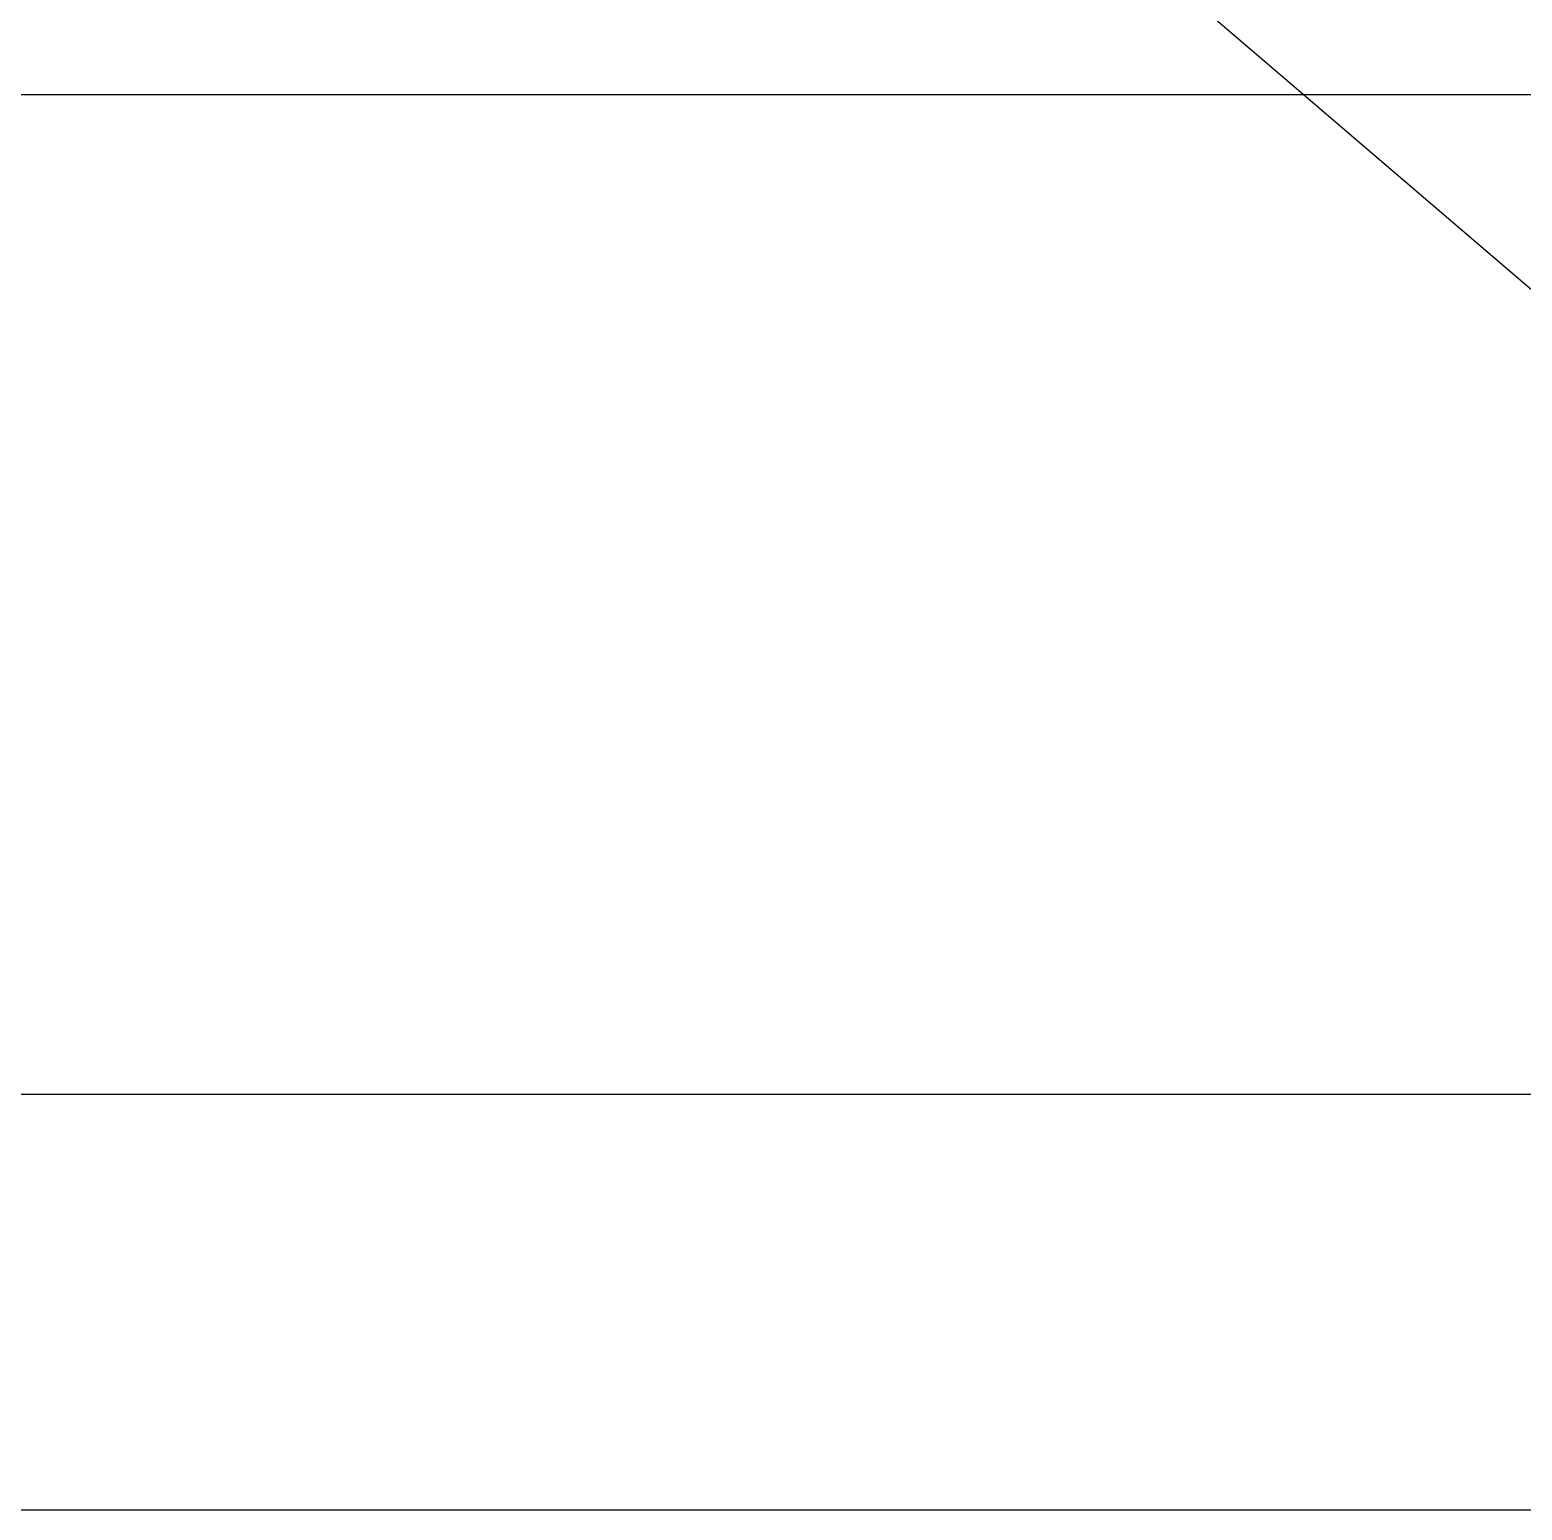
# Model space of a CAD drawing. Header units: metres. Extents: x 0 to 63075, y 0 to 44550.
# Drawn here: x 13908.1 to 14043.9, y 27275.5 to 27410.3 of the extents above; entities that cross this region are included whole.
import ezdxf

# ---------------------------------------------------------------- set-up
doc = ezdxf.new("R2010")
doc.units = ezdxf.units.M
doc.header["$LTSCALE"] = 75
doc.layers.add('SDM', color=7, linetype='Continuous')
doc.layers.add('SL1', color=8, linetype='Continuous')

# ---------------------------------------------------------------- blocks, each defined once
blk = doc.blocks.new('A$Cf5d57027')
at = {"layer": 'SL1'}
for p, q in [((5403.85, 5210.5), (5870.85, 4810.5)), ((5956.95, 4901.54), (5403.85, 4901.54)), ((5870.85, 4810.5), (5403.85, 4810.5)), ((5837.35, 4772.65), (5020.68, 4772.65)), ((5837.35, 4772.65), (5020.68, 4772.65))]:
    blk.add_line(p, q, dxfattribs=at)

msp = doc.modelspace()

# ---------------------------------------------------------------- block references
at = {"layer": 'SDM'}
msp.add_blockref('A$Cf5d57027', (8259.51, 22502.83), dxfattribs=at)

doc.saveas('drawing.dxf')
